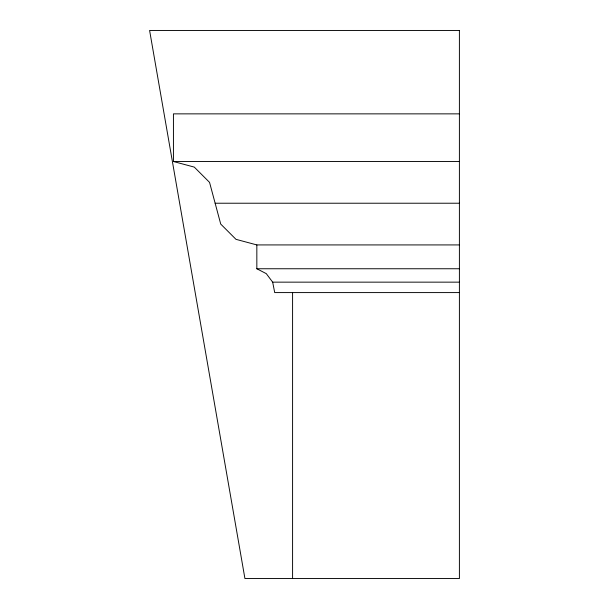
<?xml version="1.0" encoding="UTF-8"?>
<svg xmlns="http://www.w3.org/2000/svg" width="609" height="609" viewBox="0 0 609 609"><rect width="100%" height="100%" fill="white"/><g stroke="black" fill="none" stroke-linecap="round" stroke-linejoin="round"><path stroke-width="0.91" d="M459.399 113.86L173.436 113.86L173.436 161.514L194.286 167.102L209.549 182.373L220.724 224.074L235.987 239.337L256.838 244.925L459.399 244.925M173.436 161.514L459.399 161.514M215.137 203.223L459.399 203.223M256.838 244.925L256.838 268.752L459.399 268.752M256.838 268.752L266.285 273.647L272.665 282.15L459.399 282.15M459.399 292.586L274.712 292.586L272.665 282.15M292.586 292.586L292.586 578.55M459.399 30.45L149.601 30.45L244.925 578.55L459.399 578.55L459.399 30.45"/></g></svg>
